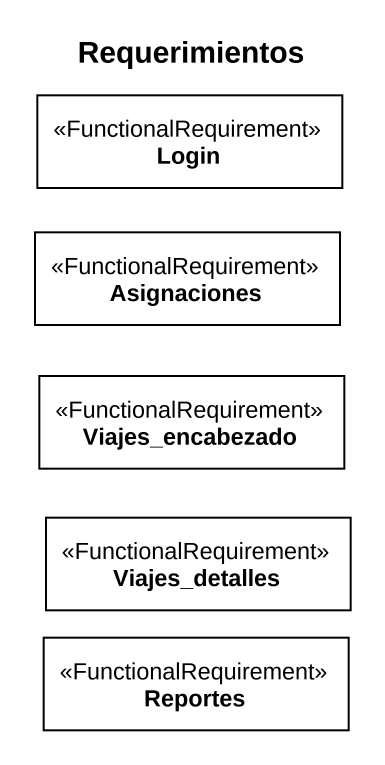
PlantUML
@startuml
title Requerimientos
hide circle
hide empty members
class Login <<FunctionalRequirement>>
class Asignaciones <<FunctionalRequirement>>
class Viajes_encabezado <<FunctionalRequirement>>
class Viajes_detalles <<FunctionalRequirement>>
class Reportes <<FunctionalRequirement>>
@enduml
